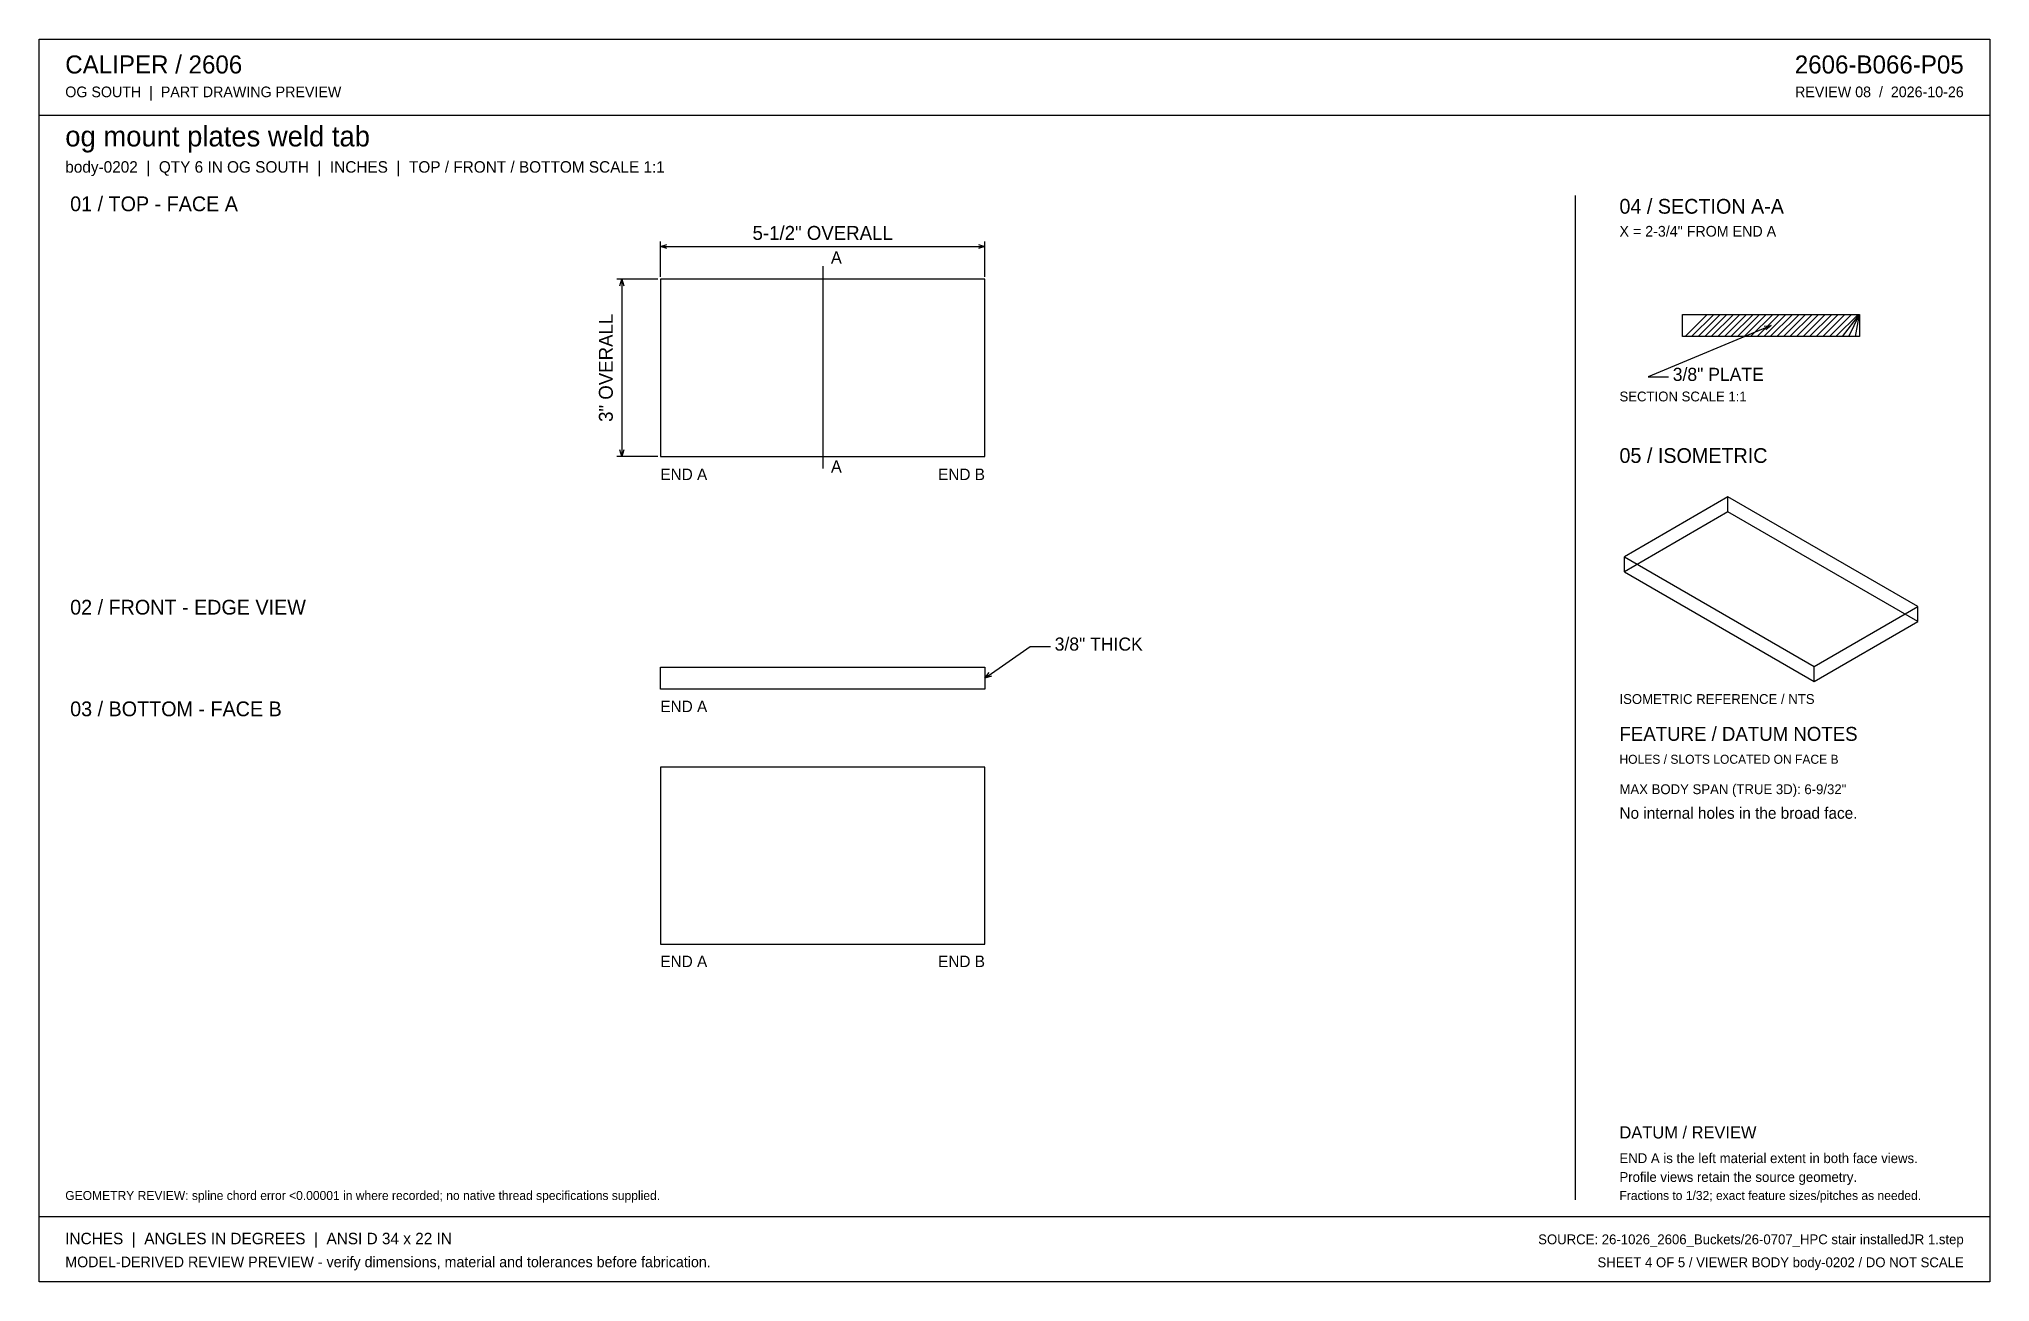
# Model space of a CAD drawing. Header units: inches. Extents: x 0.5 to 33.5, y 0.5 to 21.5.
import ezdxf
from ezdxf.enums import TextEntityAlignment as Align

# ---------------------------------------------------------------- set-up
doc = ezdxf.new("R2010")
doc.units = ezdxf.units.IN
doc.header["$MEASUREMENT"] = 0

msp = doc.modelspace()

# ---------------------------------------------------------------- linework, layer by layer
at = {"layer": 'ANNOTATION'}
for p, q in [((11, 17.5), (11, 18.097)), ((11, 18.014), (11.111, 18.049)), ((11, 18.014), (16.5, 18.014)), ((11.111, 17.979), (11, 18.014)), ((16.389, 18.049), (16.5, 18.014)), ((16.5, 18.014), (16.389, 17.979)), ((16.5, 17.5), (16.5, 18.097)), ((13.75, 17.681), (13.75, 14.25)), ((10.958, 17.458), (10.264, 17.458)), ((10.312, 17.347), (10.347, 17.458)), ((10.347, 17.458), (10.347, 14.458)), ((10.347, 17.458), (10.382, 17.347)), ((29.819, 16.674), (27.736, 15.806)), ((29.704, 16.663), (29.819, 16.674)), ((29.819, 16.674), (29.73, 16.599)), ((27.736, 15.806), (28.083, 15.806)), ((10.347, 14.458), (10.312, 14.569)), ((10.382, 14.569), (10.347, 14.458)), ((10.958, 14.458), (10.264, 14.458)), ((16.5, 10.701), (17.264, 11.236)), ((17.264, 11.236), (17.611, 11.236)), ((16.5, 10.701), (16.571, 10.794)), ((16.611, 10.737), (16.5, 10.701))]:
    msp.add_line(p, q, dxfattribs=at)
at = {"layer": 'OUTLINE'}
for p, q in [((0.472, 21.528), (33.528, 21.528)), ((0.472, 0.472), (0.472, 21.528)), ((33.528, 21.528), (33.528, 0.472)), ((0.472, 20.236), (33.528, 20.236)), ((26.5, 18.875), (26.5, 1.861)), ((16.5, 17.458), (11, 17.458)), ((11, 17.458), (11, 14.458)), ((16.5, 14.458), (16.5, 17.458)), ((28.319, 16.861), (31.319, 16.861)), ((28.319, 16.486), (28.319, 16.861)), ((28.361, 16.486), (28.736, 16.861)), ((28.472, 16.486), (28.847, 16.861)), ((28.583, 16.486), (28.958, 16.861)), ((28.694, 16.486), (29.069, 16.861)), ((28.806, 16.486), (29.181, 16.861)), ((28.917, 16.486), (29.292, 16.861)), ((29.028, 16.486), (29.403, 16.861)), ((29.139, 16.486), (29.514, 16.861)), ((29.25, 16.486), (29.625, 16.861)), ((29.361, 16.486), (29.736, 16.861)), ((29.472, 16.486), (29.847, 16.861)), ((29.583, 16.486), (29.958, 16.861)), ((29.694, 16.486), (30.069, 16.861)), ((29.806, 16.486), (30.181, 16.861)), ((29.917, 16.486), (30.292, 16.861)), ((30.028, 16.486), (30.403, 16.861)), ((30.139, 16.486), (30.514, 16.861)), ((30.25, 16.486), (30.625, 16.861)), ((30.361, 16.486), (30.736, 16.861)), ((30.472, 16.486), (30.847, 16.861)), ((30.583, 16.486), (30.958, 16.861)), ((30.694, 16.486), (31.069, 16.861)), ((30.806, 16.486), (31.181, 16.861)), ((30.917, 16.486), (31.292, 16.861)), ((31.028, 16.486), (31.319, 16.861)), ((31.139, 16.486), (31.319, 16.861)), ((31.25, 16.486), (31.319, 16.861)), ((31.319, 16.861), (31.319, 16.486)), ((31.319, 16.486), (28.319, 16.486)), ((11, 14.458), (16.5, 14.458)), ((29.088, 13.77), (27.333, 12.757)), ((29.088, 13.517), (29.088, 13.77)), ((32.306, 11.913), (29.088, 13.77)), ((29.088, 13.517), (27.333, 12.504)), ((32.306, 11.66), (29.088, 13.517)), ((27.333, 12.504), (27.333, 12.757)), ((27.333, 12.757), (30.551, 10.9)), ((27.333, 12.504), (30.551, 10.646)), ((30.551, 10.9), (32.306, 11.913)), ((32.306, 11.66), (32.306, 11.913)), ((30.551, 10.646), (32.306, 11.66)), ((11, 10.889), (16.5, 10.889)), ((11, 10.514), (11, 10.889)), ((16.5, 10.889), (16.5, 10.514)), ((30.551, 10.646), (30.551, 10.9)), ((16.5, 10.514), (11, 10.514)), ((16.5, 9.194), (11, 9.194)), ((11, 9.194), (11, 6.194)), ((16.5, 6.194), (16.5, 9.194)), ((11, 6.194), (16.5, 6.194)), ((0.472, 1.583), (33.528, 1.583)), ((33.528, 0.472), (0.472, 0.472))]:
    msp.add_line(p, q, dxfattribs=at)

# ---------------------------------------------------------------- texts
at = {"layer": 'ANNOTATION'}
for s, height, p in [('CALIPER / 2606', 0.30556, (0.917, 20.944)), ('OG SOUTH  |  PART DRAWING PREVIEW', 0.18056, (0.917, 20.542)), ('og mount plates weld tab', 0.34722, (0.917, 19.708)), ('body-0202  |  QTY 6 IN OG SOUTH  |  INCHES  |  TOP / FRONT / BOTTOM SCALE 1:1', 0.19444, (0.917, 19.264)), ('01 / TOP - FACE A', 0.25, (1, 18.611)), ('04 / SECTION A-A', 0.25, (27.25, 18.569)), ('X = 2-3/4" FROM END A', 0.18056, (27.25, 18.181)), ('A', 0.208, (13.889, 17.722)), ('3/8" PLATE', 0.2222, (28.153, 15.736)), ('SECTION SCALE 1:1', 0.16667, (27.25, 15.389)), ('05 / ISOMETRIC', 0.25, (27.25, 14.347)), ('END A', 0.1944, (11, 14.056)), ('A', 0.208, (13.889, 14.181)), ('02 / FRONT - EDGE VIEW', 0.25, (1, 11.778)), ('3/8" THICK', 0.2222, (17.681, 11.167)), ('03 / BOTTOM - FACE B', 0.25, (1, 10.056)), ('END A', 0.1944, (11, 10.125)), ('ISOMETRIC REFERENCE / NTS', 0.16667, (27.25, 10.264)), ('FEATURE / DATUM NOTES', 0.23611, (27.25, 9.639)), ('HOLES / SLOTS LOCATED ON FACE B', 0.15278, (27.25, 9.25)), ('MAX BODY SPAN (TRUE 3D): 6-9/32"', 0.16667, (27.25, 8.736)), ('No internal holes in the broad face.', 0.19444, (27.25, 8.319)), ('END A', 0.1944, (11, 5.806)), ('DATUM / REVIEW', 0.20833, (27.25, 2.903)), ('END A is the left material extent in both face views.', 0.16667, (27.25, 2.486)), ('Profile views retain the source geometry.', 0.16667, (27.25, 2.167)), ('GEOMETRY REVIEW: spline chord error <0.00001 in where recorded; no native thread specifications supplied.', 0.152778, (0.917, 1.861)), ('Fractions to 1/32; exact feature sizes/pitches as needed.', 0.15278, (27.25, 1.861)), ('INCHES  |  ANGLES IN DEGREES  |  ANSI D 34 x 22 IN', 0.19444, (0.917, 1.111)), ('MODEL-DERIVED REVIEW PREVIEW - verify dimensions, material and tolerances before fabrication.', 0.18056, (0.917, 0.722))]:
    msp.add_text(s, height=height, dxfattribs=at).set_placement(p)
for s, height, p in [('2606-B066-P05', 0.30556, (33.083, 20.944)), ('REVIEW 08  /  2026-10-26', 0.18056, (33.083, 20.542)), ('END B', 0.1944, (16.5, 14.056)), ('END B', 0.1944, (16.5, 5.806)), ('SOURCE: 26-1026_2606_Buckets/26-0707_HPC stair installedJR 1.step', 0.16667, (33.083, 1.111)), ('SHEET 4 OF 5 / VIEWER BODY body-0202 / DO NOT SCALE', 0.16667, (33.083, 0.722))]:
    msp.add_text(s, height=height, dxfattribs=at).set_placement(p, align=Align.RIGHT)
msp.add_text('5-1/2" OVERALL', height=0.23611, dxfattribs=at).set_placement((13.75, 18.125), align=Align.CENTER)
msp.add_text('3" OVERALL', height=0.2361, rotation=90, dxfattribs=at).set_placement((10.194, 15.958), align=Align.CENTER)

doc.saveas('drawing.dxf')
